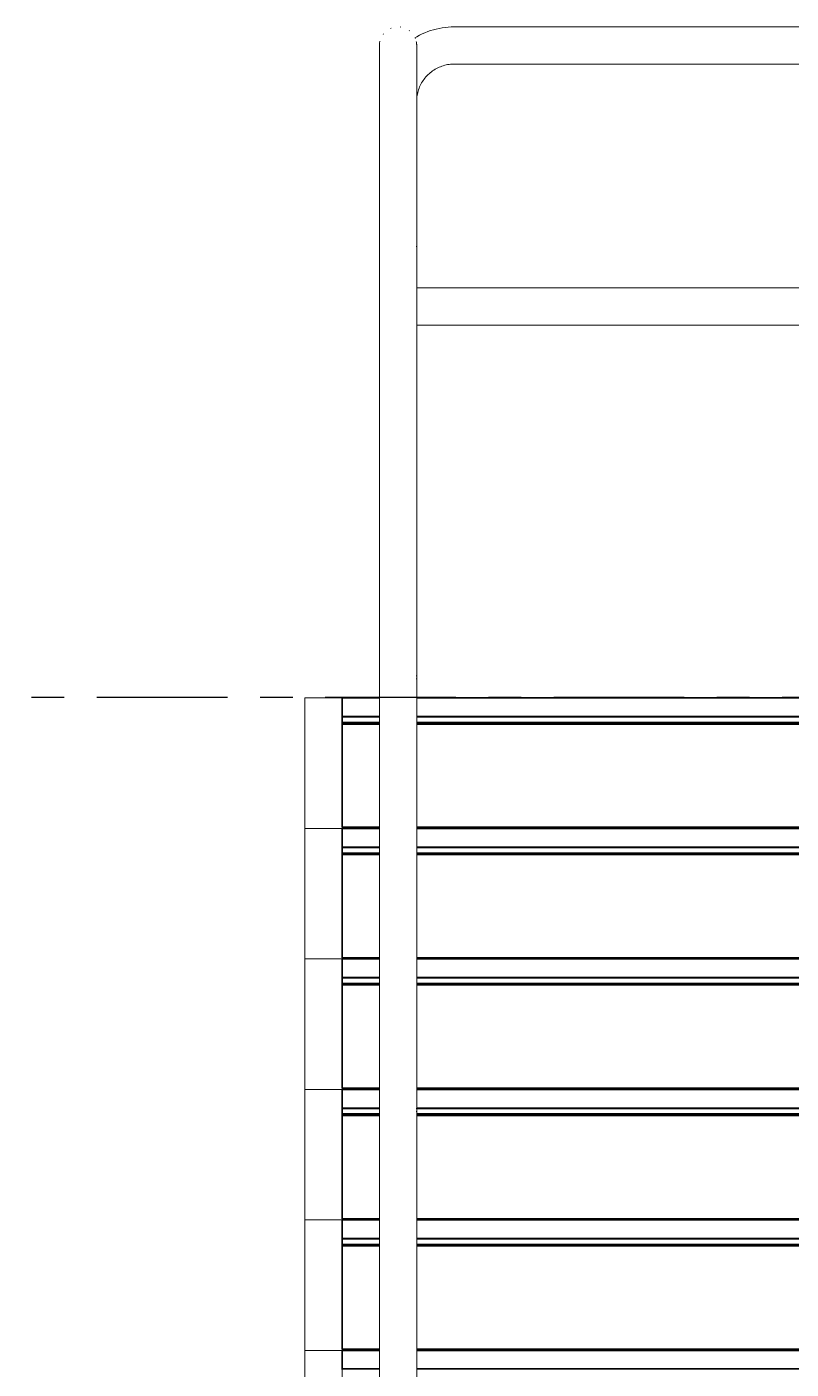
# Model space of a CAD drawing. Header units: millimetres. Extents: x -1379 to 1385823, y -4884429 to 548763.
# Drawn here: x 553381 to 554406, y -2342102 to -2340301 of the extents above; entities that cross this region are included whole.
import ezdxf

# ---------------------------------------------------------------- set-up
doc = ezdxf.new("R2010")
doc.units = ezdxf.units.MM
doc.linetypes.add('CENTER', pattern=[50.8, 31.75, -6.35, 6.35, -6.35])
doc.linetypes.add('TA_GL_000.70000', pattern=[1.925, 0.7, -0.175, 0.175, -0.175, 0.7])
doc.layers.add('000 - 0_SYM_DWG_GRIDLINE_MAIN_COLOR_251', color=7, linetype='Continuous')
doc.layers.add('000 - GRID', color=7, linetype='CENTER')
for name, color, linetype, lineweight in [('A-FLOR-E', 7, 'Continuous', 35), ('A-FLOR-HRAL', 7, 'Continuous', 35), ('I-WALL-E', 7, 'Continuous', 50), ('S-STRS-E', 7, 'Continuous', 35), ('WALL-E', 7, 'Continuous', 50)]:
    doc.layers.add(name, color=color, linetype=linetype, lineweight=lineweight)
doc.styles.add('TA', font='', dxfattribs={"height": 4.5})
doc.styles.get('TA').set_extended_font_data('Cordia New')

# ---------------------------------------------------------------- blocks, each defined once
blk = doc.blocks.new('Top Rail Type - Top Rail_Internal_-5281459-IV01 - ELEVATION 2')
at = {"layer": 'A-FLOR-HRAL', "color": 7, "lineweight": 9}
for p, q in [((-2315877.7, 104675), (-2317177.7, 104675)), ((-2317177.7, 104625), (-2315877.7, 104625)), ((-2317277.7, 104575), (-2317277.7, 103775)), ((-2317227.7, 103775), (-2317227.7, 104575)), ((-2315827.7, 104575), (-2315827.7, 103775)), ((-2315777.7, 103775), (-2315777.7, 104575))]:
    blk.add_line(p, q, dxfattribs=at)
at = {"layer": 'A-FLOR-HRAL', "color": 7, "lineweight": 9, "flags": 128}
for points in [[(-2317177.7, 104675), (-2317181.7, 104674.9), (-2317185.7, 104674.7), (-2317189.7, 104674.3), (-2317193.6, 104673.7), (-2317197.6, 104673), (-2317201.5, 104672.1), (-2317205.3, 104671.1), (-2317209.2, 104669.9), (-2317212.9, 104668.6), (-2317216.6, 104667.1), (-2317220.3, 104665.5), (-2317223.9, 104663.7), (-2317227.4, 104661.8), (-2317230.1, 104660.2)], [(-2315825.3, 104660.2), (-2315827.1, 104661.2), (-2315830.6, 104663.2), (-2315834.1, 104665), (-2315837.8, 104666.7), (-2315841.5, 104668.2), (-2315845.2, 104669.6), (-2315849, 104670.8), (-2315852.9, 104671.9), (-2315856.8, 104672.8), (-2315860.7, 104673.5), (-2315864.7, 104674.1), (-2315868.6, 104674.6), (-2315872.6, 104674.9), (-2315876.6, 104675), (-2315877.7, 104675)], [(-2317227.7, 104575), (-2317227.7, 104577), (-2317227.5, 104579), (-2317227.3, 104581), (-2317227.1, 104583), (-2317226.7, 104584.9), (-2317226.3, 104586.9), (-2317225.8, 104588.8), (-2317225.2, 104590.7), (-2317224.5, 104592.6), (-2317223.8, 104594.5), (-2317222.9, 104596.3), (-2317222.1, 104598.1), (-2317221.1, 104599.8), (-2317220.1, 104601.6), (-2317219, 104603.2), (-2317217.8, 104604.9), (-2317216.6, 104606.4), (-2317215.3, 104608), (-2317213.9, 104609.4), (-2317212.5, 104610.9), (-2317211.1, 104612.2), (-2317209.6, 104613.5), (-2317208, 104614.8), (-2317206.4, 104616), (-2317204.7, 104617.1), (-2317203, 104618.1), (-2317201.3, 104619.1), (-2317199.5, 104620), (-2317197.7, 104620.8), (-2317195.8, 104621.6), (-2317193.9, 104622.3), (-2317192, 104622.9), (-2317190.1, 104623.4), (-2317188.2, 104623.9), (-2317186.2, 104624.3), (-2317184.2, 104624.6), (-2317182.2, 104624.8), (-2317180.2, 104624.9), (-2317178.2, 104625), (-2317177.7, 104625)], [(-2315877.7, 104625), (-2315875.7, 104625), (-2315873.7, 104624.8), (-2315871.7, 104624.6), (-2315869.7, 104624.4), (-2315867.8, 104624), (-2315865.8, 104623.6), (-2315863.9, 104623.1), (-2315862, 104622.5), (-2315860.1, 104621.8), (-2315858.2, 104621.1), (-2315856.4, 104620.2), (-2315854.6, 104619.3), (-2315852.9, 104618.4), (-2315851.1, 104617.4), (-2315849.5, 104616.3), (-2315847.8, 104615.1), (-2315846.3, 104613.9), (-2315844.7, 104612.6), (-2315843.3, 104611.2), (-2315841.8, 104609.8), (-2315840.5, 104608.4), (-2315839.2, 104606.9), (-2315837.9, 104605.3), (-2315836.7, 104603.7), (-2315835.6, 104602), (-2315834.6, 104600.3), (-2315833.6, 104598.6), (-2315832.7, 104596.8), (-2315831.9, 104595), (-2315831.1, 104593.1), (-2315830.4, 104591.2), (-2315829.8, 104589.3), (-2315829.3, 104587.4), (-2315828.8, 104585.5), (-2315828.4, 104583.5), (-2315828.1, 104581.5), (-2315827.9, 104579.5), (-2315827.8, 104577.5), (-2315827.7, 104575.9)]]:
    blk.add_lwpolyline(points, dxfattribs=at)
blk = doc.blocks.new('Railing - 50mm-5777963-IV01 - ELEVATION 2')
at = {"layer": 'A-FLOR-HRAL', "color": 7, "lineweight": 9}
for p, q in [((-2317277.7, 104650), (-2317277.7, 103775)), ((-2317227.7, 103775), (-2317227.7, 104650))]:
    blk.add_line(p, q, dxfattribs=at)
blk = doc.blocks.new('Railing - Railing-5281651-IV01 - ELEVATION 2')
at = {"color": 7}
blk.add_blockref('Railing - 50mm-5777963-IV01 - ELEVATION 2', (0, 0), dxfattribs=at)
blk.add_blockref('Railing - 50mm-5777963-IV01 - ELEVATION 2', (0, 0), dxfattribs=at)
blk = doc.blocks.new('Top Rail Type - Top Rail_Internal_-5281761-IV01 - ELEVATION 2')
at = {"layer": 'A-FLOR-HRAL', "color": 7, "lineweight": 9}
for p, q in [((-2317250, 104674.9), (-2317249, 104674.7)), ((-2317238, 104670.2), (-2317237.2, 104669.6)), ((-2317229.9, 104660.2), (-2317229.5, 104659.3)), ((-2317227.7, 104578), (-2317227.7, 104575.8)), ((-2317227.7, 104575), (-2317227.7, 104578)), ((-2317277.7, 104575), (-2317277.7, 103775)), ((-2317277.7, 104575), (-2317277.7, 103775)), ((-2317227.7, 103775), (-2317227.7, 104575)), ((-2317227.7, 103775), (-2317227.7, 104575))]:
    blk.add_line(p, q, dxfattribs=at)
at = {"layer": 'A-FLOR-HRAL', "color": 7, "lineweight": 9, "flags": 128}
for points in [[(-2317277.7, 104650), (-2317277.7, 104651), (-2317277.6, 104652), (-2317277.5, 104653), (-2317277.4, 104654)], [(-2317228.3, 104655.5), (-2317228.1, 104654.5), (-2317228, 104653.5), (-2317227.8, 104652.5), (-2317227.7, 104651.5), (-2317227.7, 104650.5), (-2317227.7, 104650)], [(-2317277.7, 104644.1), (-2317277.7, 104642.9), (-2317277.7, 104641.5), (-2317277.7, 104640.1), (-2317277.7, 104638.5), (-2317277.7, 104636.9), (-2317277.7, 104635.2), (-2317277.7, 104633.3), (-2317277.7, 104631.4), (-2317277.7, 104629.4), (-2317277.7, 104627.3), (-2317277.7, 104625.1), (-2317277.7, 104622.8), (-2317277.7, 104620.4), (-2317277.7, 104618), (-2317277.7, 104615.5), (-2317277.7, 104613), (-2317277.7, 104610.5)], [(-2317277.7, 104610.5), (-2317277.7, 104612.3), (-2317277.7, 104614.8), (-2317277.7, 104617.3), (-2317277.7, 104619.8), (-2317277.7, 104622.2), (-2317277.7, 104624.5), (-2317277.7, 104626.7), (-2317277.7, 104628.8), (-2317277.7, 104630.8), (-2317277.7, 104632.8), (-2317277.7, 104634.7), (-2317277.7, 104636.4), (-2317277.7, 104638.1), (-2317277.7, 104639.7), (-2317277.7, 104641.1), (-2317277.7, 104642.5), (-2317277.7, 104643.8)], [(-2317227.7, 104642.9), (-2317227.7, 104641.5), (-2317227.7, 104640.1), (-2317227.7, 104638.5), (-2317227.7, 104636.9), (-2317227.7, 104635.2), (-2317227.7, 104633.3), (-2317227.7, 104631.4), (-2317227.7, 104629.4), (-2317227.7, 104627.3)], [(-2317227.7, 104626.7), (-2317227.7, 104628.8), (-2317227.7, 104630.8), (-2317227.7, 104632.8), (-2317227.7, 104634.7), (-2317227.7, 104636.4), (-2317227.7, 104638.1), (-2317227.7, 104639.7), (-2317227.7, 104641.1), (-2317227.7, 104642.5)], [(-2317227.7, 104626.7), (-2317227.7, 104625.1), (-2317227.7, 104622.8), (-2317227.7, 104620.4), (-2317227.7, 104618.6)], [(-2317227.7, 104610.5), (-2317227.7, 104612.3), (-2317227.7, 104614.8), (-2317227.7, 104617.3), (-2317227.7, 104619.8), (-2317227.7, 104622.2), (-2317227.7, 104624.5), (-2317227.7, 104626.7)], [(-2317227.7, 104618), (-2317227.7, 104615.5), (-2317227.7, 104613), (-2317227.7, 104610.5)], [(-2317277.7, 104610.3), (-2317277.7, 104607.7), (-2317277.7, 104605), (-2317277.7, 104602.2), (-2317277.7, 104599.4), (-2317277.7, 104596.5), (-2317277.7, 104593.6), (-2317277.7, 104590.7), (-2317277.7, 104587.7), (-2317277.7, 104584.8), (-2317277.7, 104581.8), (-2317277.7, 104578.8), (-2317277.7, 104575.8)], [(-2317277.7, 104575), (-2317277.7, 104578), (-2317277.7, 104581), (-2317277.7, 104584), (-2317277.7, 104586.9), (-2317277.7, 104589.9), (-2317277.7, 104592.8), (-2317277.7, 104595.7), (-2317277.7, 104598.6), (-2317277.7, 104601.4), (-2317277.7, 104604.2), (-2317277.7, 104606.9), (-2317277.7, 104609.6)], [(-2317227.7, 104610.3), (-2317227.7, 104607.7), (-2317227.7, 104605), (-2317227.7, 104602.2), (-2317227.7, 104599.4), (-2317227.7, 104596.5), (-2317227.7, 104594.2)], [(-2317227.7, 104578), (-2317227.7, 104581), (-2317227.7, 104584), (-2317227.7, 104586.9), (-2317227.7, 104589.9), (-2317227.7, 104592.8), (-2317227.7, 104595.7), (-2317227.7, 104598.6), (-2317227.7, 104601.4), (-2317227.7, 104604.2), (-2317227.7, 104606.9), (-2317227.7, 104609.6)], [(-2317227.7, 104593.6), (-2317227.7, 104590.7), (-2317227.7, 104587.7), (-2317227.7, 104584.8), (-2317227.7, 104581.8), (-2317227.7, 104578.8)]]:
    blk.add_lwpolyline(points, dxfattribs=at)
blk = doc.blocks.new('Handrail Type - Handrail_Internal_-5816852-IV01 - ELEVATION 2')
at = {"layer": 'A-FLOR-HRAL', "color": 7, "lineweight": 9}
for p, q in [((-2317177.7, 104325), (-2317227.7, 104325)), ((-2315877.7, 104325), (-2317177.7, 104325)), ((-2315827.7, 104325), (-2315877.7, 104325)), ((-2317227.7, 104275), (-2317177.7, 104275)), ((-2317177.7, 104275), (-2315877.7, 104275)), ((-2315877.7, 104275), (-2315827.7, 104275))]:
    blk.add_line(p, q, dxfattribs=at)
blk = doc.blocks.new('Railing - 50mm-V98-IV01 - ELEVATION 2')
at = {"layer": 'A-FLOR-HRAL', "color": 7, "lineweight": 9}
for p, q in [((-2317277.4, 104385), (-2317277.7, 104382.5)), ((-2317277.7, 103425), (-2317277.7, 104382.5)), ((-2317277.7, 104382.5), (-2317277.4, 104380)), ((-2317228, 104380), (-2317227.7, 104382.5)), ((-2317227.7, 104382.5), (-2317227.7, 104383.1)), ((-2317227.7, 104382.5), (-2317227.7, 103425))]:
    blk.add_line(p, q, dxfattribs=at)
blk = doc.blocks.new('Railing - 50mm-5816637-IV01 - ELEVATION 2')
at = {"layer": 'A-FLOR-HRAL', "color": 7, "lineweight": 9}
for p, q in [((-2315827.7, 103802.5), (-2315827.4, 103805)), ((-2315827.7, 103802.5), (-2315827.7, 102900)), ((-2315827.4, 103800), (-2315827.7, 103802.5)), ((-2315778, 103805), (-2315777.7, 103802.5)), ((-2315777.7, 103802.5), (-2315778, 103800)), ((-2315777.7, 102900), (-2315777.7, 103802.5))]:
    blk.add_line(p, q, dxfattribs=at)
blk = doc.blocks.new('Railing - 50mm-5817114-IV01 - ELEVATION 2')
at = {"layer": 'A-FLOR-HRAL', "color": 7, "lineweight": 9}
for p, q in [((-2317277.4, 103225), (-2317277.7, 103222.5)), ((-2317277.7, 102200), (-2317277.7, 103222.5)), ((-2317277.7, 103222.5), (-2317277.4, 103220)), ((-2317227.7, 103222.5), (-2317228, 103225)), ((-2317228, 103220), (-2317227.7, 103222.5)), ((-2317227.7, 103222.5), (-2317227.7, 102200))]:
    blk.add_line(p, q, dxfattribs=at)
blk = doc.blocks.new('Railing - Railing-5817338-IV01 - ELEVATION 2')
at = {"color": 7}
for name in ['Railing - 50mm-V98-IV01 - ELEVATION 2', 'Railing - 50mm-5817114-IV01 - ELEVATION 2']:
    blk.add_blockref(name, (0, 0), dxfattribs=at)
at = {"color": 7, "extrusion": (0, 0, -1), "zscale": -1}
blk.add_blockref('Railing - 50mm-5816637-IV01 - ELEVATION 2', (4633055.4, 0), dxfattribs=at)
blk = doc.blocks.new('Top Rail Type - Top Rail_Internal_-5817344-IV01 - ELEVATION 2')
at = {"layer": 'A-FLOR-HRAL', "color": 7, "lineweight": 9}
for p, q in [((-2317262.7, 104672.9), (-2317261.8, 104673.3)), ((-2317250, 104674.9), (-2317249, 104674.7)), ((-2317238, 104670.2), (-2317237.2, 104669.6)), ((-2317272.8, 104664.9), (-2317272.2, 104665.7)), ((-2317229.9, 104660.2), (-2317229.5, 104659.3)), ((-2317277.7, 104638.6), (-2317277.7, 102219)), ((-2317227.7, 102219), (-2317227.7, 104638.6)), ((-2317227.7, 104578), (-2317227.7, 104575.8)), ((-2317277.7, 104575), (-2317277.7, 103775)), ((-2317227.7, 103775), (-2317227.7, 104575))]:
    blk.add_line(p, q, dxfattribs=at)
at = {"layer": 'A-FLOR-HRAL', "color": 7, "lineweight": 9, "flags": 128}
for points in [[(-2317277.7, 104650), (-2317277.7, 104651), (-2317277.6, 104652), (-2317277.5, 104653), (-2317277.4, 104654), (-2317277.2, 104655), (-2317277, 104655.9)], [(-2317277.7, 104650), (-2317277.7, 104649.9), (-2317277.7, 104649.8), (-2317277.7, 104649.5), (-2317277.7, 104649), (-2317277.7, 104648.5), (-2317277.7, 104647.9), (-2317277.7, 104647.1), (-2317277.7, 104646.2), (-2317277.7, 104645.2), (-2317277.7, 104644.1), (-2317277.7, 104642.9), (-2317277.7, 104641.5), (-2317277.7, 104640.1), (-2317277.7, 104638.6)], [(-2317277.7, 104610.5), (-2317277.7, 104612.3), (-2317277.7, 104614.8), (-2317277.7, 104617.3), (-2317277.7, 104619.8), (-2317277.7, 104622.2), (-2317277.7, 104624.5), (-2317277.7, 104626.7), (-2317277.7, 104628.8), (-2317277.7, 104630.8), (-2317277.7, 104632.8), (-2317277.7, 104634.7), (-2317277.7, 104636.4), (-2317277.7, 104638.1), (-2317277.7, 104639.7), (-2317277.7, 104641.1), (-2317277.7, 104642.5), (-2317277.7, 104643.8), (-2317277.7, 104644.9), (-2317277.7, 104645.9), (-2317277.7, 104646.9), (-2317277.7, 104647.7), (-2317277.7, 104648.3), (-2317277.7, 104648.9), (-2317277.7, 104649.4), (-2317277.7, 104649.7), (-2317277.7, 104649.9), (-2317277.7, 104650), (-2317277.7, 104650)], [(-2317228.3, 104655.5), (-2317228.1, 104654.5), (-2317228, 104653.5), (-2317227.8, 104652.5), (-2317227.8, 104651.5), (-2317227.7, 104650.5), (-2317227.7, 104650)], [(-2317227.7, 104638.6), (-2317227.7, 104640.1), (-2317227.7, 104641.6), (-2317227.7, 104642.9), (-2317227.7, 104644.1), (-2317227.7, 104645.2), (-2317227.7, 104646.2), (-2317227.7, 104647.1), (-2317227.7, 104647.9), (-2317227.7, 104648.5), (-2317227.7, 104649.1), (-2317227.7, 104649.5), (-2317227.7, 104649.8), (-2317227.7, 104649.9), (-2317227.7, 104650)], [(-2317227.7, 104650), (-2317227.7, 104649.9), (-2317227.7, 104649.8), (-2317227.7, 104649.5), (-2317227.7, 104649), (-2317227.7, 104648.5), (-2317227.7, 104647.9), (-2317227.7, 104647.1), (-2317227.7, 104646.2), (-2317227.7, 104645.2), (-2317227.7, 104644.1), (-2317227.7, 104642.9), (-2317227.7, 104641.5), (-2317227.7, 104640.1), (-2317227.7, 104638.5), (-2317227.7, 104636.9), (-2317227.7, 104635.2), (-2317227.7, 104633.3), (-2317227.7, 104631.4), (-2317227.7, 104629.4), (-2317227.7, 104627.3)], [(-2317227.7, 104626.7), (-2317227.7, 104625.1), (-2317227.7, 104622.8), (-2317227.7, 104620.4), (-2317227.7, 104618.6)], [(-2317227.7, 104618), (-2317227.7, 104615.5), (-2317227.7, 104613), (-2317227.7, 104610.5)], [(-2317277.7, 104575), (-2317277.7, 104578), (-2317277.7, 104581), (-2317277.7, 104584), (-2317277.7, 104586.9), (-2317277.7, 104589.9), (-2317277.7, 104592.8), (-2317277.7, 104595.7), (-2317277.7, 104598.6), (-2317277.7, 104601.4), (-2317277.7, 104604.2), (-2317277.7, 104606.9), (-2317277.7, 104609.6)], [(-2317227.7, 104610.3), (-2317227.7, 104607.7), (-2317227.7, 104605), (-2317227.7, 104602.2), (-2317227.7, 104599.4), (-2317227.7, 104596.5), (-2317227.7, 104594.2)], [(-2317227.7, 104593.6), (-2317227.7, 104590.7), (-2317227.7, 104587.7), (-2317227.7, 104584.8), (-2317227.7, 104581.8), (-2317227.7, 104578.8)]]:
    blk.add_lwpolyline(points, dxfattribs=at)
blk = doc.blocks.new('Handrail Type - Handrail_Internal_-5817361-IV01 - ELEVATION 2')
at = {"layer": 'A-FLOR-HRAL', "color": 7, "lineweight": 9}
for p, q in [((-2317277.7, 104300), (-2317277.7, 101850)), ((-2317227.7, 101850), (-2317227.7, 104300))]:
    blk.add_line(p, q, dxfattribs=at)
blk = doc.blocks.new('Railing - 50mm-V99-IV01 - ELEVATION 2')
at = {"layer": 'A-FLOR-HRAL', "color": 7, "lineweight": 9}
for p, q in [((-2317277.7, 103775), (-2317277.7, 104650)), ((-2317227.7, 104650), (-2317227.7, 103775))]:
    blk.add_line(p, q, dxfattribs=at)
blk = doc.blocks.new('Railing - Railing-5817447-IV01 - ELEVATION 2')
at = {"color": 7}
blk.add_blockref('Railing - 50mm-V99-IV01 - ELEVATION 2', (0, 0), dxfattribs=at)
blk.add_blockref('Railing - 50mm-V99-IV01 - ELEVATION 2', (0, 0), dxfattribs=at)
blk.add_blockref('Railing - 50mm-V99-IV01 - ELEVATION 2', (0, 0), dxfattribs=at)
blk.add_blockref('Railing - 50mm-V99-IV01 - ELEVATION 2', (0, 0), dxfattribs=at)
blk = doc.blocks.new('Top Rail Type - Top Rail_Internal_-5817452-IV01 - ELEVATION 2')
at = {"layer": 'A-FLOR-HRAL', "color": 7, "lineweight": 9}
for p, q in [((-2317250, 104674.9), (-2317249, 104674.7)), ((-2317238, 104670.2), (-2317237.2, 104669.6)), ((-2317229.9, 104660.2), (-2317229.5, 104659.3)), ((-2317227.7, 104575), (-2317227.7, 104578)), ((-2317227.7, 104578), (-2317227.7, 104575.8)), ((-2317277.7, 104575), (-2317277.7, 103775)), ((-2317277.7, 104575), (-2317277.7, 103775)), ((-2317227.7, 103775), (-2317227.7, 104575)), ((-2317227.7, 103775), (-2317227.7, 104575))]:
    blk.add_line(p, q, dxfattribs=at)
at = {"layer": 'A-FLOR-HRAL', "color": 7, "lineweight": 9, "flags": 128}
for points in [[(-2317277.7, 104650), (-2317277.7, 104651), (-2317277.6, 104652), (-2317277.5, 104653), (-2317277.4, 104654), (-2317277.2, 104655), (-2317277, 104655.9)], [(-2317277.7, 104650), (-2317277.7, 104649.9), (-2317277.7, 104649.8), (-2317277.7, 104649.5), (-2317277.7, 104649), (-2317277.7, 104648.5), (-2317277.7, 104647.9), (-2317277.7, 104647.1), (-2317277.7, 104646.2), (-2317277.7, 104645.2), (-2317277.7, 104644.1), (-2317277.7, 104642.9), (-2317277.7, 104641.5), (-2317277.7, 104640.1), (-2317277.7, 104638.5), (-2317277.7, 104636.9), (-2317277.7, 104635.2), (-2317277.7, 104633.3), (-2317277.7, 104631.4), (-2317277.7, 104629.4), (-2317277.7, 104627.3), (-2317277.7, 104625.1), (-2317277.7, 104622.8), (-2317277.7, 104620.4), (-2317277.7, 104618), (-2317277.7, 104615.5), (-2317277.7, 104613), (-2317277.7, 104610.5)], [(-2317228.3, 104655.5), (-2317228.1, 104654.5), (-2317228, 104653.5), (-2317227.8, 104652.5), (-2317227.7, 104651.5), (-2317227.7, 104650.5), (-2317227.7, 104650)], [(-2317227.7, 104610.5), (-2317227.7, 104612.3), (-2317227.7, 104614.8), (-2317227.7, 104617.3), (-2317227.7, 104619.8), (-2317227.7, 104622.2), (-2317227.7, 104624.5), (-2317227.7, 104626.7), (-2317227.7, 104628.8), (-2317227.7, 104630.8), (-2317227.7, 104632.8), (-2317227.7, 104634.7), (-2317227.7, 104636.4), (-2317227.7, 104638.1), (-2317227.7, 104639.7), (-2317227.7, 104641.1), (-2317227.7, 104642.5), (-2317227.7, 104643.8), (-2317227.7, 104644.9), (-2317227.7, 104645.9), (-2317227.7, 104646.9), (-2317227.7, 104647.7), (-2317227.7, 104648.3), (-2317227.7, 104648.9), (-2317227.7, 104649.4), (-2317227.7, 104649.7), (-2317227.7, 104649.9), (-2317227.7, 104650), (-2317227.7, 104650)], [(-2317277.7, 104610.5), (-2317277.7, 104612.3), (-2317277.7, 104614.8), (-2317277.7, 104617.3), (-2317277.7, 104619.8), (-2317277.7, 104622.2), (-2317277.7, 104624.5), (-2317277.7, 104626.7), (-2317277.7, 104628.8), (-2317277.7, 104630.8), (-2317277.7, 104632.8), (-2317277.7, 104634.7), (-2317277.7, 104636.4), (-2317277.7, 104638.1), (-2317277.7, 104639.7), (-2317277.7, 104641.1), (-2317277.7, 104642.5), (-2317277.7, 104643.8)], [(-2317227.7, 104642.9), (-2317227.7, 104641.5), (-2317227.7, 104640.1), (-2317227.7, 104638.5), (-2317227.7, 104636.9), (-2317227.7, 104635.2), (-2317227.7, 104633.3), (-2317227.7, 104631.4), (-2317227.7, 104629.4), (-2317227.7, 104627.3)], [(-2317227.7, 104626.7), (-2317227.7, 104625.1), (-2317227.7, 104622.8), (-2317227.7, 104620.4), (-2317227.7, 104618.6)], [(-2317227.7, 104618), (-2317227.7, 104615.5), (-2317227.7, 104613), (-2317227.7, 104610.5)], [(-2317277.7, 104610.3), (-2317277.7, 104607.7), (-2317277.7, 104605), (-2317277.7, 104602.2), (-2317277.7, 104599.4), (-2317277.7, 104596.5), (-2317277.7, 104593.6), (-2317277.7, 104590.7), (-2317277.7, 104587.7), (-2317277.7, 104584.8), (-2317277.7, 104581.8), (-2317277.7, 104578.8), (-2317277.7, 104575.8)], [(-2317277.7, 104575), (-2317277.7, 104578), (-2317277.7, 104581), (-2317277.7, 104584), (-2317277.7, 104586.9), (-2317277.7, 104589.9), (-2317277.7, 104592.8), (-2317277.7, 104595.7), (-2317277.7, 104598.6), (-2317277.7, 104601.4), (-2317277.7, 104604.2), (-2317277.7, 104606.9), (-2317277.7, 104609.6)], [(-2317227.7, 104610.3), (-2317227.7, 104607.7), (-2317227.7, 104605), (-2317227.7, 104602.2), (-2317227.7, 104599.4), (-2317227.7, 104596.5), (-2317227.7, 104594.2)], [(-2317227.7, 104578), (-2317227.7, 104581), (-2317227.7, 104584), (-2317227.7, 104586.9), (-2317227.7, 104589.9), (-2317227.7, 104592.8), (-2317227.7, 104595.7), (-2317227.7, 104598.6), (-2317227.7, 104601.4), (-2317227.7, 104604.2), (-2317227.7, 104606.9), (-2317227.7, 104609.6)], [(-2317227.7, 104593.6), (-2317227.7, 104590.7), (-2317227.7, 104587.7), (-2317227.7, 104584.8), (-2317227.7, 104581.8), (-2317227.7, 104578.8)]]:
    blk.add_lwpolyline(points, dxfattribs=at)
blk = doc.blocks.new('C-1-IV01_REV00_20260605-145254_ELEVATION_2_EX')
at = {"layer": 'A-FLOR-E', "color": 7, "lineweight": 9}
for p, q in [((-17995, 103774), (-17945, 103774)), ((-17945, 103774), (-17995, 103774)), ((-17995, 103674), (-17995, 103774)), ((-17995, 103674), (-17995, 103774)), ((-17895, 103774), (-16495, 103774)), ((-16495, 103774), (-17895, 103774)), ((-17995, 103474), (-17995, 103674)), ((-17995, 103674), (-17995, 103474))]:
    blk.add_line(p, q, dxfattribs=at)
at = {"layer": 'I-WALL-E', "color": 7, "lineweight": 9}
for p, q in [((-18045, 101326), (-18045, 103774)), ((-18045, 103774), (-17945, 103774)), ((-18045, 103599), (-18045, 103774)), ((-18045, 103774), (-17995, 103774)), ((-17945, 103774), (-17995, 103774)), ((-17995, 101326), (-17995, 103774)), ((-17995, 103774), (-17995, 103599)), ((-16495, 103774), (-17895, 103774)), ((-17895, 103774), (-16495, 103774)), ((-18045, 103424), (-18045, 103599)), ((-18045, 103599), (-17995, 103599)), ((-18045, 103599), (-17995, 103599)), ((-17995, 103599), (-17995, 103424)), ((-18045, 103249), (-18045, 103424)), ((-18045, 103424), (-17995, 103424)), ((-18045, 103424), (-17995, 103424)), ((-17995, 103424), (-17995, 103249)), ((-18045, 103074), (-18045, 103249)), ((-18045, 103249), (-17995, 103249)), ((-18045, 103249), (-17995, 103249)), ((-17995, 103249), (-17995, 103074)), ((-18045, 102899), (-18045, 103074)), ((-18045, 103074), (-17995, 103074)), ((-18045, 103074), (-17995, 103074)), ((-17995, 103074), (-17995, 102899)), ((-18045, 102724), (-18045, 102899)), ((-18045, 102899), (-17995, 102899)), ((-18045, 102899), (-17995, 102899)), ((-17995, 102899), (-17995, 102724))]:
    blk.add_line(p, q, dxfattribs=at)
at = {"layer": 'S-STRS-E', "color": 7}
for p, q in [((-17995, 103768.5), (-17995, 103774)), ((-17995, 103774), (-17945, 103774)), ((-17995, 103749), (-17995, 103774)), ((-17995, 103771.5), (-17995, 103774)), ((-17995, 103771.5), (-17995, 103774)), ((-17995, 103771.5), (-17995, 103774)), ((-17995, 103771.5), (-17995, 103774)), ((-17995, 103771.5), (-17995, 103774)), ((-17995, 103774), (-17945, 103774)), ((-17995, 103774), (-17945, 103774)), ((-17995, 103774), (-17945, 103774)), ((-17995, 103774), (-17945, 103774)), ((-17995, 103774), (-17945, 103774)), ((-17995, 103774), (-17945, 103774)), ((-17995, 103759), (-17995, 103769)), ((-17995, 103748.5), (-17995, 103768.5)), ((-17995, 103759.5), (-17995, 103768.5)), ((-17895, 103774), (-16495, 103774)), ((-17895, 103774), (-16495, 103774)), ((-17895, 103774), (-16495, 103774)), ((-17895, 103774), (-16495, 103774)), ((-17895, 103774), (-16495, 103774)), ((-17895, 103774), (-16495, 103774)), ((-17895, 103774), (-16495, 103774)), ((-17995, 103756), (-17995, 103759.5)), ((-17995, 103756.5), (-17995, 103759)), ((-17945, 103749), (-17995, 103749)), ((-17995, 103741), (-17995, 103748.5)), ((-17995, 103748.5), (-17945, 103748.5)), ((-17995, 103748.5), (-17945, 103748.5)), ((-16495, 103749), (-17895, 103749)), ((-17895, 103748.5), (-16495, 103748.5)), ((-17895, 103748.5), (-16495, 103748.5)), ((-17995, 103739), (-17995, 103741)), ((-17995, 103741), (-17945, 103741)), ((-17995, 103600.5), (-17995, 103739)), ((-17945, 103739), (-17995, 103739)), ((-17945, 103739), (-17995, 103739)), ((-17895, 103741), (-16495, 103741)), ((-16495, 103739), (-17895, 103739)), ((-16495, 103739), (-17895, 103739)), ((-17995, 103600.5), (-17945, 103600.5)), ((-17995, 103593.5), (-17995, 103599)), ((-17995, 103599), (-17945, 103599)), ((-17995, 103574), (-17995, 103599)), ((-17995, 103596.5), (-17995, 103599)), ((-17995, 103596.5), (-17995, 103599)), ((-17995, 103596.5), (-17995, 103599)), ((-17995, 103596.5), (-17995, 103599)), ((-17995, 103596.5), (-17995, 103599)), ((-17995, 103599), (-17945, 103599)), ((-17995, 103599), (-17945, 103599)), ((-17995, 103599), (-17945, 103599)), ((-17995, 103599), (-17945, 103599)), ((-17995, 103599), (-17945, 103599)), ((-17995, 103599), (-17945, 103599)), ((-17995, 103584), (-17995, 103594)), ((-17995, 103573.5), (-17995, 103593.5)), ((-17995, 103584.5), (-17995, 103593.5)), ((-17895, 103600.5), (-16495, 103600.5)), ((-17895, 103599), (-16495, 103599)), ((-17895, 103599), (-16495, 103599)), ((-17895, 103599), (-16495, 103599)), ((-17895, 103599), (-16495, 103599)), ((-17895, 103599), (-16495, 103599)), ((-17895, 103599), (-16495, 103599)), ((-17895, 103599), (-16495, 103599)), ((-17995, 103581), (-17995, 103584.5)), ((-17995, 103581.5), (-17995, 103584)), ((-17945, 103574), (-17995, 103574)), ((-17995, 103566), (-17995, 103573.5)), ((-17995, 103573.5), (-17945, 103573.5)), ((-17995, 103573.5), (-17945, 103573.5)), ((-16495, 103574), (-17895, 103574)), ((-17895, 103573.5), (-16495, 103573.5)), ((-17895, 103573.5), (-16495, 103573.5)), ((-17995, 103564), (-17995, 103566)), ((-17995, 103566), (-17945, 103566)), ((-17995, 103425.5), (-17995, 103564)), ((-17945, 103564), (-17995, 103564)), ((-17945, 103564), (-17995, 103564)), ((-17895, 103566), (-16495, 103566)), ((-16495, 103564), (-17895, 103564)), ((-16495, 103564), (-17895, 103564)), ((-17995, 103425.5), (-17945, 103425.5)), ((-17895, 103425.5), (-16495, 103425.5)), ((-17995, 103418.5), (-17995, 103424)), ((-17995, 103424), (-17945, 103424)), ((-17995, 103399), (-17995, 103424)), ((-17995, 103421.5), (-17995, 103424)), ((-17995, 103421.5), (-17995, 103424)), ((-17995, 103421.5), (-17995, 103424)), ((-17995, 103421.5), (-17995, 103424)), ((-17995, 103421.5), (-17995, 103424)), ((-17995, 103424), (-17945, 103424)), ((-17995, 103424), (-17945, 103424)), ((-17995, 103424), (-17945, 103424)), ((-17995, 103424), (-17945, 103424)), ((-17995, 103424), (-17945, 103424)), ((-17995, 103424), (-17945, 103424)), ((-17995, 103409), (-17995, 103419)), ((-17995, 103398.5), (-17995, 103418.5)), ((-17995, 103409.5), (-17995, 103418.5)), ((-17995, 103406), (-17995, 103409.5)), ((-17995, 103406.5), (-17995, 103409)), ((-17895, 103424), (-16495, 103424)), ((-17895, 103424), (-16495, 103424)), ((-17895, 103424), (-16495, 103424)), ((-17895, 103424), (-16495, 103424)), ((-17895, 103424), (-16495, 103424)), ((-17895, 103424), (-16495, 103424)), ((-17895, 103424), (-16495, 103424)), ((-17945, 103399), (-17995, 103399)), ((-17995, 103391), (-17995, 103398.5)), ((-17995, 103398.5), (-17945, 103398.5)), ((-17995, 103398.5), (-17945, 103398.5)), ((-17995, 103389), (-17995, 103391)), ((-17995, 103391), (-17945, 103391)), ((-17995, 103250.5), (-17995, 103389)), ((-17945, 103389), (-17995, 103389)), ((-17945, 103389), (-17995, 103389)), ((-16495, 103399), (-17895, 103399)), ((-17895, 103398.5), (-16495, 103398.5)), ((-17895, 103398.5), (-16495, 103398.5)), ((-17895, 103391), (-16495, 103391)), ((-16495, 103389), (-17895, 103389)), ((-16495, 103389), (-17895, 103389)), ((-17995, 103250.5), (-17945, 103250.5)), ((-17995, 103243.5), (-17995, 103249)), ((-17995, 103249), (-17945, 103249)), ((-17995, 103224), (-17995, 103249)), ((-17995, 103246.5), (-17995, 103249)), ((-17995, 103246.5), (-17995, 103249)), ((-17995, 103246.5), (-17995, 103249)), ((-17995, 103246.5), (-17995, 103249)), ((-17995, 103246.5), (-17995, 103249)), ((-17995, 103249), (-17945, 103249)), ((-17995, 103249), (-17945, 103249)), ((-17995, 103249), (-17945, 103249)), ((-17995, 103249), (-17945, 103249)), ((-17995, 103249), (-17945, 103249)), ((-17995, 103249), (-17945, 103249)), ((-17895, 103250.5), (-16495, 103250.5)), ((-17895, 103249), (-16495, 103249)), ((-17895, 103249), (-16495, 103249)), ((-17895, 103249), (-16495, 103249)), ((-17895, 103249), (-16495, 103249)), ((-17895, 103249), (-16495, 103249)), ((-17895, 103249), (-16495, 103249)), ((-17895, 103249), (-16495, 103249)), ((-17995, 103234), (-17995, 103244)), ((-17995, 103223.5), (-17995, 103243.5)), ((-17995, 103234.5), (-17995, 103243.5)), ((-17995, 103231), (-17995, 103234.5)), ((-17995, 103231.5), (-17995, 103234)), ((-17945, 103224), (-17995, 103224)), ((-17995, 103216), (-17995, 103223.5)), ((-17995, 103223.5), (-17945, 103223.5)), ((-17995, 103223.5), (-17945, 103223.5)), ((-17995, 103214), (-17995, 103216)), ((-17995, 103216), (-17945, 103216)), ((-17995, 103075.5), (-17995, 103214)), ((-17945, 103214), (-17995, 103214)), ((-17945, 103214), (-17995, 103214)), ((-16495, 103224), (-17895, 103224)), ((-17895, 103223.5), (-16495, 103223.5)), ((-17895, 103223.5), (-16495, 103223.5)), ((-17895, 103216), (-16495, 103216)), ((-16495, 103214), (-17895, 103214)), ((-16495, 103214), (-17895, 103214)), ((-17995, 103075.5), (-17945, 103075.5)), ((-17995, 103068.5), (-17995, 103074)), ((-17995, 103074), (-17945, 103074)), ((-17995, 103049), (-17995, 103074)), ((-17995, 103071.5), (-17995, 103074)), ((-17995, 103071.5), (-17995, 103074)), ((-17995, 103071.5), (-17995, 103074)), ((-17995, 103071.5), (-17995, 103074)), ((-17995, 103071.5), (-17995, 103074)), ((-17995, 103074), (-17945, 103074)), ((-17995, 103074), (-17945, 103074)), ((-17995, 103074), (-17945, 103074)), ((-17995, 103074), (-17945, 103074)), ((-17995, 103074), (-17945, 103074)), ((-17995, 103074), (-17945, 103074)), ((-17995, 103059), (-17995, 103069)), ((-17995, 103048.5), (-17995, 103068.5)), ((-17995, 103059.5), (-17995, 103068.5)), ((-17895, 103075.5), (-16495, 103075.5)), ((-17895, 103074), (-16495, 103074)), ((-17895, 103074), (-16495, 103074)), ((-17895, 103074), (-16495, 103074)), ((-17895, 103074), (-16495, 103074)), ((-17895, 103074), (-16495, 103074)), ((-17895, 103074), (-16495, 103074)), ((-17895, 103074), (-16495, 103074)), ((-17995, 103056), (-17995, 103059.5)), ((-17995, 103056.5), (-17995, 103059)), ((-17945, 103049), (-17995, 103049)), ((-17995, 103041), (-17995, 103048.5)), ((-17995, 103048.5), (-17945, 103048.5)), ((-17995, 103048.5), (-17945, 103048.5)), ((-16495, 103049), (-17895, 103049)), ((-17895, 103048.5), (-16495, 103048.5)), ((-17895, 103048.5), (-16495, 103048.5)), ((-17995, 103039), (-17995, 103041)), ((-17995, 103041), (-17945, 103041)), ((-17995, 102900.5), (-17995, 103039)), ((-17945, 103039), (-17995, 103039)), ((-17945, 103039), (-17995, 103039)), ((-17895, 103041), (-16495, 103041)), ((-16495, 103039), (-17895, 103039)), ((-16495, 103039), (-17895, 103039)), ((-17995, 102900.5), (-17945, 102900.5)), ((-17995, 102893.5), (-17995, 102899)), ((-17995, 102899), (-17945, 102899)), ((-17995, 102874), (-17995, 102899)), ((-17995, 102896.5), (-17995, 102899)), ((-17995, 102896.5), (-17995, 102899)), ((-17995, 102896.5), (-17995, 102899)), ((-17995, 102896.5), (-17995, 102899)), ((-17995, 102896.5), (-17995, 102899)), ((-17995, 102899), (-17945, 102899)), ((-17995, 102899), (-17945, 102899)), ((-17995, 102899), (-17945, 102899)), ((-17995, 102899), (-17945, 102899)), ((-17995, 102899), (-17945, 102899)), ((-17995, 102899), (-17945, 102899)), ((-17995, 102884), (-17995, 102894)), ((-17995, 102873.5), (-17995, 102893.5)), ((-17995, 102884.5), (-17995, 102893.5)), ((-17995, 102881), (-17995, 102884.5)), ((-17895, 102900.5), (-16495, 102900.5)), ((-17895, 102899), (-16495, 102899)), ((-17895, 102899), (-16495, 102899)), ((-17895, 102899), (-16495, 102899)), ((-17895, 102899), (-16495, 102899)), ((-17895, 102899), (-16495, 102899)), ((-17895, 102899), (-16495, 102899)), ((-17895, 102899), (-16495, 102899)), ((-17995, 102881.5), (-17995, 102884)), ((-17945, 102874), (-17995, 102874)), ((-16495, 102874), (-17895, 102874))]:
    blk.add_line(p, q, dxfattribs=at)
at = {"layer": 'WALL-E', "color": 7, "lineweight": 9}
for p, q in [((-17995, 103739), (-17995, 103474)), ((-17995, 103564), (-17995, 103739)), ((-17995, 103739), (-17945, 103739)), ((-17895, 103739), (-17795, 103739)), ((-17795, 103600.5), (-17795, 103599)), ((-17995, 103389), (-17995, 103564)), ((-17995, 103564), (-17945, 103564)), ((-17995, 103564), (-17945, 103564)), ((-17895, 103564), (-17795, 103564)), ((-17895, 103564), (-17795, 103564)), ((-17995, 103474), (-17995, 101326)), ((-17795, 103425.5), (-17795, 103424)), ((-17795, 103425.5), (-17795, 103424)), ((-17995, 103214), (-17995, 103389)), ((-17995, 103389), (-17945, 103389)), ((-17995, 103389), (-17945, 103389)), ((-17895, 103389), (-17795, 103389)), ((-17895, 103389), (-17795, 103389)), ((-17795, 103250.5), (-17795, 103249)), ((-17795, 103250.5), (-17795, 103249)), ((-17995, 103039), (-17995, 103214)), ((-17995, 103214), (-17945, 103214)), ((-17995, 103214), (-17945, 103214)), ((-17895, 103214), (-17795, 103214)), ((-17895, 103214), (-17795, 103214)), ((-17795, 103075.5), (-17795, 103074)), ((-17795, 103075.5), (-17795, 103074)), ((-17995, 102864), (-17995, 103039)), ((-17995, 103039), (-17945, 103039)), ((-17995, 103039), (-17945, 103039)), ((-17895, 103039), (-17795, 103039)), ((-17895, 103039), (-17795, 103039)), ((-17795, 102900.5), (-17795, 102899)), ((-17795, 102900.5), (-17795, 102899))]:
    blk.add_line(p, q, dxfattribs=at)
at = {"layer": 'A-FLOR-HRAL', "color": 7, "lineweight": 9}
for name in ['Top Rail Type - Top Rail_Internal_-5281459-IV01 - ELEVATION 2', 'Top Rail Type - Top Rail_Internal_-5281761-IV01 - ELEVATION 2', 'Top Rail Type - Top Rail_Internal_-5817344-IV01 - ELEVATION 2', 'Top Rail Type - Top Rail_Internal_-5817452-IV01 - ELEVATION 2', 'Handrail Type - Handrail_Internal_-5816852-IV01 - ELEVATION 2', 'Handrail Type - Handrail_Internal_-5817361-IV01 - ELEVATION 2']:
    blk.add_blockref(name, (2299332.7, -1), dxfattribs=at)
at = {"layer": 'A-FLOR-HRAL', "color": 7}
for name in ['Railing - Railing-5281651-IV01 - ELEVATION 2', 'Railing - Railing-5817447-IV01 - ELEVATION 2', 'Railing - Railing-5817338-IV01 - ELEVATION 2']:
    blk.add_blockref(name, (2299332.7, -1), dxfattribs=at)
blk = doc.blocks.new('*U1841')
at = {"layer": '000 - 0_SYM_DWG_GRIDLINE_MAIN_COLOR_251', "color": 7, "linetype": 'ByBlock', "ltscale": 5}
blk.add_line((20, 0), (-470.6, 0), dxfattribs=at)
at = {"color": 7, "style": 'TA', "flags": 1}
blk.add_attdef('LOCATION', (6, -6), '', height=4.5, rotation=270, dxfattribs=at)
blk = doc.blocks.new('C-1-IV01_REV00_20260614-170635_ELEVAITON_2_DIMS')
at = {"layer": '000 - GRID', "color": 7, "linetype": 'TA_GL_000.70000', "xscale": 50, "yscale": 50, "zscale": 50, "rotation": 180}
blk.add_blockref('*U1841', (-22530, 103775), dxfattribs=at)

msp = doc.modelspace()

# ---------------------------------------------------------------- block references
at = {"color": 7}
for name in ['C-1-IV01_REV00_20260614-170635_ELEVAITON_2_DIMS', 'C-1-IV01_REV00_20260605-145254_ELEVATION_2_EX']:
    msp.add_blockref(name, (571798.8, -2444975.4), dxfattribs=at)

doc.saveas('drawing.dxf')
